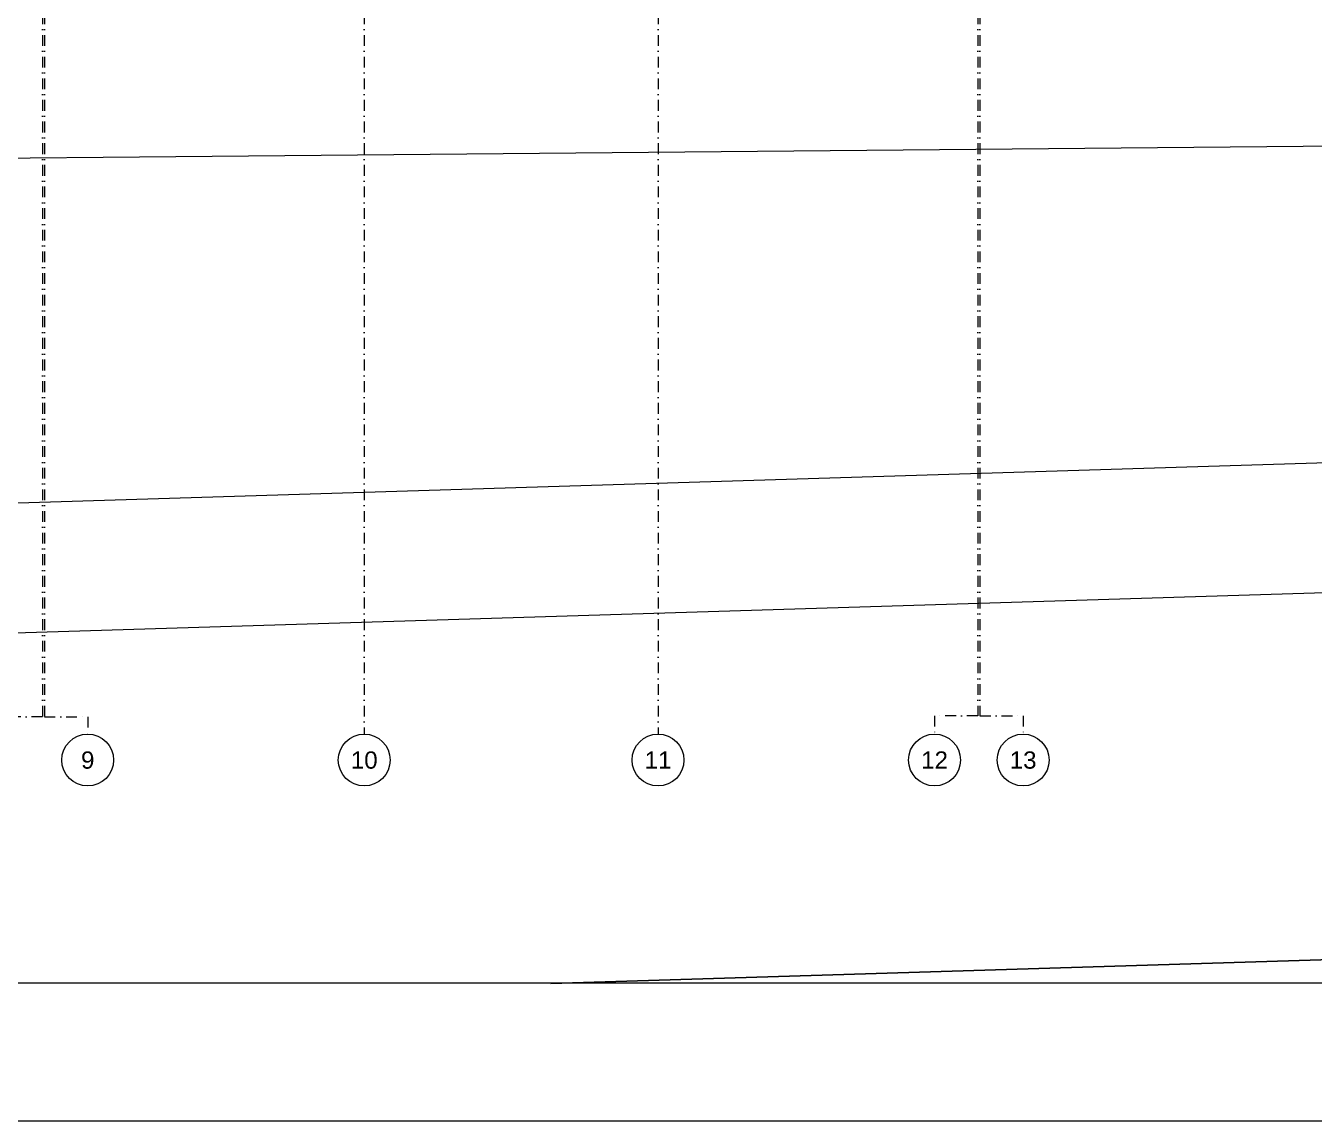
# Model space of a CAD drawing. Header units: metres. Extents: x -17822 to 152406, y -4219 to 19791.
# Drawn here: x 117317 to 120299, y -4219 to -1682 of the extents above; entities that cross this region are included whole.
import ezdxf
from ezdxf.enums import TextEntityAlignment as Align
from ezdxf.xclip import XClip

# ---------------------------------------------------------------- set-up
doc = ezdxf.new("R2010")
doc.units = ezdxf.units.M
doc.header["$LTSCALE"] = 100
doc.header["$MEASUREMENT"] = 0
doc.header["$XCLIPFRAME"] = 0
doc.linetypes.add('DASHDOT2', pattern=[0.5, 0.25, -0.125, 0, -0.125])
doc.layers.get('0').update_dxf_attribs({"color": 9, "lineweight": 9})
for name, color, linetype, lineweight in [('21', 9, 'Continuous', 9), ('24', 9, 'DASHDOT2', 9), ('40', 9, 'Continuous', 9)]:
    doc.layers.add(name, color=color, linetype=linetype, lineweight=lineweight)
doc.styles.add('Arial', font='arial.ttf', dxfattribs={"height": 2.5})

# ---------------------------------------------------------------- blocks, each defined once
blk = doc.blocks.new('p-çevre_mevcut')
at = {"flags": 128}
blk.add_lwpolyline([(8332.98476884031, -16167.29427058364), (8332.98476884031, -16167.29427058364), (8624.234607817547, -16360.04142513077, 0.1457157988746313), (8788.780015714992, -16407.39379281141), (22592.27244283172, -16280.54642830702)], format="xyb", dxfattribs=at)
for points in [[(28436.56327975565, -16748.76305772347), (9714.46418926015, -17324.94697542623)], [(10229.61638196528, -17609.2348885413), (28436.56327975565, -17048.90509100832)], [(28436.56327975565, -17899.30751888187), (11689.21426180907, -18414.71730931709)]]:
    blk.add_lwpolyline(points)
at = {"layer": '40'}
blk.add_lwpolyline([(29272.49303835904, -17023.17884733773), (29272.49303835904, -16723.03681405237), (9714.46418926015, -17324.94697542623), (10229.61638196528, -17609.2348885413)], close=True, dxfattribs=at)
blk.add_lwpolyline([(12169.92748772184, -18680.00000001863), (11689.21426180907, -18414.71730931709), (29272.49303835898, -17873.58127520959), (29272.49303835898, -18173.72330868122), (12821.90826683916, -18680.00000001863)], dxfattribs=at)
blk = doc.blocks.new('0_aks')
at = {"linetype": 'Continuous'}
blk.add_circle((0, 0), 3, dxfattribs=at)
at = {"style": 'Arial'}
blk.add_attdef('AKS', text='', height=2, dxfattribs=at).set_placement((0, 0), align=Align.MIDDLE_CENTER)
blk = doc.blocks.new('p-akslar_yeni')
at = {"layer": '24'}
for points in [[(11769.99999571245, -8575), (11769.99999571245, -11857.17848080863)], [(11774.99999571245, -8575), (11774.99999571245, -11857.17848080863)], [(12514.99999571245, -8575.000000000002), (12514.99999571245, -11897.17848080862)], [(13194.99999571245, -8575), (13194.99999571245, -11897.17848080862)], [(13934.99999571245, -8574.999999999998), (13934.99999571245, -11854.64895414632), (13834.99999571245, -11854.64895414632), (13834.99999571245, -11897.17848080862)], [(13939.99999571245, -8575.000000000002), (13939.99999571245, -11854.64895414632), (14039.99999571245, -11854.64895414632), (14039.99999571245, -11897.17848080862)], [(11769.99999571245, -11857.17848080863), (11669.99999571245, -11857.17848080863), (11669.99999571245, -11897.17848080863)], [(11774.99999571245, -11857.17848080863), (11874.99999571245, -11857.17848080863), (11874.99999571245, -11897.17848080863)]]:
    blk.add_lwpolyline(points, dxfattribs=at)
at = {"layer": '21', "xscale": 20, "yscale": 20, "zscale": 20}
for p, values in [((11874.99999571245, -11957.17848080863), {'AKS': '9'}), ((12514.99999571245, -11957.17848080862), {'AKS': '10'}), ((13194.99999571245, -11957.17848080862), {'AKS': '11'}), ((13834.99999571245, -11957.17848080862), {'AKS': '12'}), ((14039.99999571245, -11957.17848080862), {'AKS': '13'})]:
    blk.add_blockref('0_aks', p, dxfattribs=at).add_auto_attribs(values)

msp = doc.modelspace()

# ---------------------------------------------------------------- linework, layer by layer
at = {"color": 4}
for points in [[(130159.2838709991, -4218.55754867837), (102159.2838709991, -4218.55754867837), (102159.2838709991, 12601.44245134025), (130159.2838709991, 12601.44245134025)], [(102479.2838709991, 12281.44245134025), (127999.5151367699, 12281.44245134025), (127999.5151367699, -3898.55754867837), (102479.2838709991, -3898.55754867837)]]:
    msp.add_lwpolyline(points, close=True, dxfattribs=at)

# ---------------------------------------------------------------- block references
ref = msp.add_blockref('p-çevre_mevcut', (101720.3571063633, 14357.19177435728), dxfattribs=at)
XClip(ref).set_block_clipping_path([(756.5632797567669, -18257.06714785055), (26276.794545527562, -2077.067147831929)])
at = {"layer": '24'}
msp.add_blockref('p-akslar_yeni', (105585, 8575), dxfattribs=at)

doc.saveas('drawing.dxf')
